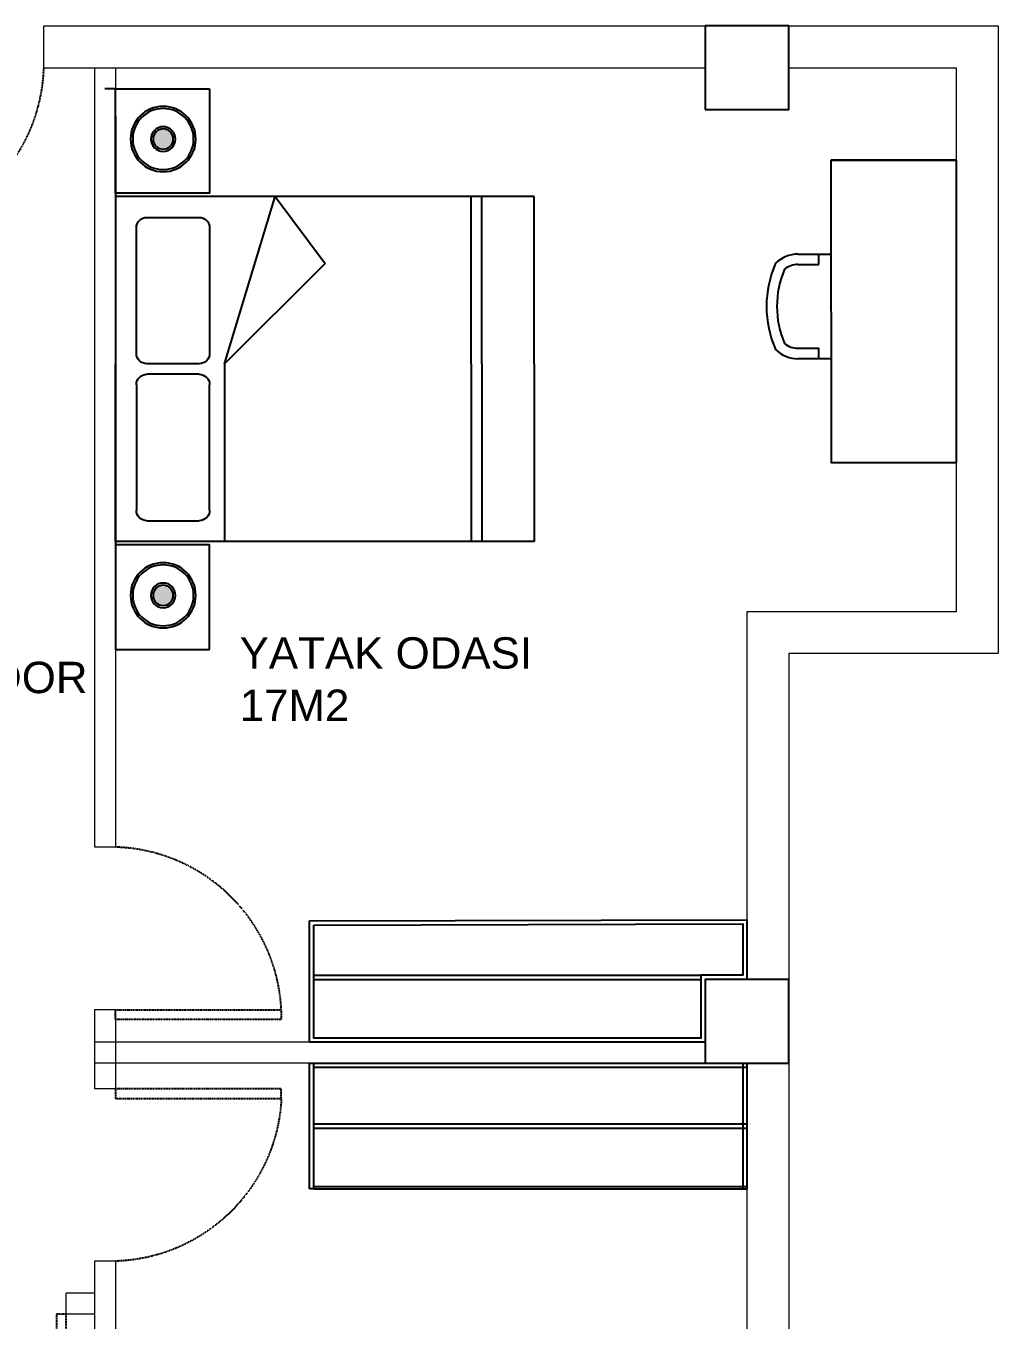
# Model space of a CAD drawing. Header units: millimetres. Extents: x 694231 to 734331, y 4486031 to 4541543.
# Drawn here: x 724374 to 724838, y 4495887 to 4496506 of the extents above; entities that cross this region are included whole.
import ezdxf

# ---------------------------------------------------------------- set-up
doc = ezdxf.new("R2010")
doc.units = ezdxf.units.MM
doc.linetypes.add('HIDDEN2', pattern=[0.1875, 0.125, -0.0625])
doc.layers.add('A-BA', color=1, linetype='Continuous')
doc.layers.add('A-TEFRIS', color=251, linetype='Continuous')
doc.layers.add('DBM_w_sld', color=111, linetype='Continuous', lineweight=20)
doc.styles.get("Standard").update_dxf_attribs({"font": 'arial.ttf'})

# ---------------------------------------------------------------- blocks, each defined once
blk = doc.blocks.new('eeere')
at = {"color": 8, "linetype": 'HIDDEN2'}
blk.add_lwpolyline([(11494.09, 494), (11414.82, 494), (11414.82, 498.7), (11494.09, 498.7)], close=True, dxfattribs=at)
blk.add_arc((11412.37, 494.63), 81.83, 2.85431, 88.2863, dxfattribs=at)
blk = doc.blocks.new('eee')
at = {"layer": 'A-TEFRIS'}
for p, q in [((13927.05, 2238.17), (13942.94, 2238.17)), ((13927.05, 2233.17), (13937.05, 2233.17)), ((13937.05, 2233.17), (13937.05, 2238.17)), ((13927.05, 2193.17), (13937.05, 2193.17)), ((13937.05, 2188.17), (13937.05, 2193.17)), ((13942.94, 2188.17), (13927.05, 2188.17))]:
    blk.add_line(p, q, dxfattribs=at)
for points in [[(13942.73, 2283.09), (13942.95, 2138.38)], [(13942.73, 2283.09), (14002.73, 2283.09), (14002.73, 2138.38)], [(14002.62, 2283.09), (13942.84, 2283.09)], [(14002.73, 2138.38), (13942.95, 2138.38)]]:
    blk.add_lwpolyline(points, dxfattribs=at)
for centre, radius, start, end in [((13962.57, 2213.17), 50.52, 155.92909, 204.07091), ((13927.05, 2223.17), 15, 90, 135), ((13927.05, 2223.17), 10, 90, 129.4919), ((13961.98, 2213.17), 44.93, 156.77827, 203.22173), ((13927.05, 2203.17), 15, 225, 270), ((13927.05, 2203.17), 10, 230.5081, 270)]:
    blk.add_arc(centre, radius, start, end, dxfattribs=at)
blk = doc.blocks.new('YATAK')
at = {"layer": 'A-TEFRIS'}
for points in [[(2609.79, 3498.9, -1), (2619.49, 3498.9, -1)], [(2827.87, 3498.9, -1), (2837.57, 3498.9, -1)]]:
    blk.add_hatch(color=256, dxfattribs=at).paths.add_polyline_path(points)
for p, q in [((2642.06, 3521.71), (2722.06, 3521.71)), ((2642.06, 3321.71), (2642.06, 3521.71)), ((2807.06, 3521.71), (2722.06, 3521.71)), ((2807.06, 3321.71), (2807.06, 3521.71)), ((2717.06, 3511.71), (2657.06, 3511.71)), ((2732.06, 3511.71), (2792.06, 3511.71)), ((2652.06, 3506.71), (2652.06, 3481.71)), ((2722.06, 3481.71), (2722.06, 3506.71)), ((2727.06, 3481.71), (2727.06, 3506.71)), ((2797.06, 3506.71), (2797.06, 3481.71)), ((2657.06, 3476.71), (2717.06, 3476.71)), ((2792.06, 3476.71), (2732.06, 3476.71)), ((2722.06, 3469.62), (2642.06, 3445.45)), ((2674.06, 3421.45), (2722.06, 3469.62)), ((2642.06, 3445.45), (2674.06, 3421.45)), ((2722.06, 3351.71), (2642.06, 3351.71)), ((2722.06, 3346.71), (2642.06, 3346.71)), ((2722.06, 3351.71), (2807.06, 3351.71)), ((2722.06, 3346.71), (2807.06, 3346.71)), ((2722.06, 3321.71), (2642.06, 3321.71)), ((2722.06, 3321.71), (2807.06, 3321.71))]:
    blk.add_line(p, q, dxfattribs=at)
for points in [[(2590.56, 3521.71), (2590.56, 3526.71)], [(2603.64, 3521.71), (2858.64, 3521.71)], [(2722.06, 3469.62), (2807.06, 3469.62)]]:
    blk.add_lwpolyline(points, dxfattribs=at)
for points in [[(2590.56, 3476.71), (2640.56, 3476.71), (2640.56, 3521.71), (2590.56, 3521.71)], [(2858.64, 3476.71), (2808.64, 3476.71), (2808.64, 3521.71), (2858.64, 3521.71)]]:
    blk.add_lwpolyline(points, close=True, dxfattribs=at)
for centre, radius in [((2614.64, 3498.9), 15.6), ((2614.64, 3498.9), 14.56), ((2832.72, 3498.9), 15.6), ((2832.72, 3498.9), 14.56), ((2614.64, 3498.9), 5.89), ((2614.64, 3498.9), 4.85), ((2832.72, 3498.9), 5.89), ((2832.72, 3498.9), 4.85)]:
    blk.add_circle(centre, radius, dxfattribs=at)
for centre, start, end in [((2657.06, 3506.71), 90, 180), ((2717.06, 3506.71), 0, 90), ((2732.06, 3506.71), 90, 180), ((2792.06, 3506.71), 0, 90), ((2657.06, 3481.71), 180, 270), ((2717.06, 3481.71), 270, 0), ((2732.06, 3481.71), 180, 270), ((2792.06, 3481.71), 270, 0)]:
    blk.add_arc(centre, 5, start, end, dxfattribs=at)

msp = doc.modelspace()

# ---------------------------------------------------------------- linework, layer by layer
at = {"layer": 'A-BA', "ltscale": 10}
for points in [[(724698.44, 4496465.81), (724738.44, 4496465.81), (724738.44, 4496505.81), (724698.44, 4496505.81)], [(724698.44, 4496010.07), (724738.44, 4496010.07), (724738.44, 4496050.07), (724698.44, 4496050.07)]]:
    msp.add_lwpolyline(points, close=True, dxfattribs=at)
at = {"layer": 'A-TEFRIS'}
for p, q in [((724511.48, 4495950.07), (724511.48, 4496010.07)), ((724511.48, 4496008.07), (724718.44, 4496008.07))]:
    msp.add_line(p, q, dxfattribs=at)
for points in [[(724509.48, 4496078.07), (724718.44, 4496078.59), (724718.44, 4496050.07), (724698.44, 4496050.07), (724698.44, 4496020.07), (724509.48, 4496020.07)], [(724511.48, 4496076.08), (724716.44, 4496076.59), (724716.44, 4496052.07), (724696.44, 4496052.07), (724696.44, 4496022.07), (724511.48, 4496022.07)]]:
    msp.add_lwpolyline(points, close=True, dxfattribs=at)
for points in [[(724511.48, 4496052.07), (724696.44, 4496052.07)], [(724511.48, 4496050.07), (724696.44, 4496050.07)], [(724509.48, 4495950.07), (724509.48, 4496010.07)], [(724509.48, 4496010.07), (724718.44, 4496010.07)], [(724716.44, 4496010.07), (724716.44, 4495950.07)], [(724718.44, 4496010.07), (724718.44, 4495950.07)], [(724511.48, 4495981.05), (724716.44, 4495981.05)], [(724511.48, 4495979.05), (724716.44, 4495979.05)], [(724716.44, 4495981.05), (724718.44, 4495981.05)], [(724716.44, 4495979.05), (724718.44, 4495979.05)], [(724511.48, 4495951.07), (724718.44, 4495951.07)], [(724511.48, 4495950.07), (724509.48, 4495950.07)], [(724511.48, 4495950.07), (724718.44, 4495950.07)]]:
    msp.add_lwpolyline(points, dxfattribs=at)
at = {"layer": 'DBM_w_sld'}
for points in [[(724738.44, 4496205.81), (724738.44, 4495455.81), (723979.85, 4495455.81), (723979.85, 4496505.81), (724300.1, 4496505.81)], [(724382.51, 4496485.81), (724382.51, 4496505.81)], [(724382.51, 4496505.81), (724698.44, 4496505.81)], [(724738.44, 4496505.81), (724838.44, 4496505.81), (724838.44, 4496205.81), (724738.44, 4496205.81)], [(724382.51, 4496485.81), (724698.44, 4496485.81)], [(724382.51, 4496485.81), (724698.44, 4496485.81)], [(724406.7, 4496485.81), (724406.7, 4496113.31)], [(724416.7, 4496485.81), (724416.7, 4496113.31)], [(724738.44, 4496485.81), (724818.44, 4496485.81), (724818.44, 4496225.81), (724718.44, 4496225.81)], [(724718.44, 4496225.81), (724718.44, 4496050.07)], [(724416.89, 4496113.31), (724406.89, 4496113.31)], [(724406.7, 4496035.6), (724406.7, 4495997.84)], [(724416.7, 4496035.6), (724406.7, 4496035.6)], [(724416.7, 4496035.6), (724416.7, 4495997.84)], [(724698.44, 4496020.07), (724406.7, 4496020.07)], [(724698.44, 4496010.07), (724406.7, 4496010.07)], [(724718.44, 4496010.07), (724718.44, 4495495.81)], [(724416.7, 4495997.84), (724406.7, 4495997.84)], [(724406.7, 4495915.43), (724406.7, 4495475.81)], [(724416.7, 4495915.43), (724406.7, 4495915.43)], [(724416.7, 4495915.43), (724416.7, 4495475.81)], [(724406.7, 4495900.07), (724393.17, 4495900.07)], [(724393.17, 4495890.07), (724393.17, 4495900.07)], [(724406.7, 4495890.07), (724393.17, 4495890.07)]]:
    msp.add_lwpolyline(points, dxfattribs=at)

# ---------------------------------------------------------------- block references
at = {"color": 5, "lineweight": 53, "rotation": 270}
msp.add_blockref('eeere', (723806.09, 4507900.63), dxfattribs=at)
at = {"color": 5, "lineweight": 53, "xscale": -1}
for name, p, rotation in [('YATAK', (727938.41, 4499066.36), 90), ('eeere', (713001.88, 4496491.85), 180), ('eeere', (724887.17, 4507304.89), 90)]:
    msp.add_blockref(name, p, dxfattribs=dict(at, rotation=rotation))
at = {"color": 5, "lineweight": 53}
for name, p in [('eee', (710815.71, 4494158.57)), ('eeere', (713001.88, 4495536.89))]:
    msp.add_blockref(name, p, dxfattribs=at)

# ---------------------------------------------------------------- texts
at = {"color": 5, "lineweight": 53, "char_height": 15, "attachment_point": 1}
for s, insert in [('{\\C7;YATAK ODASI\\P17M2}', (724476.05, 4496213.6)), ('{\\C7;KORİDOR\\P7M2}', (724305.59, 4496201.9))]:
    msp.add_mtext_dynamic_manual_height_columns(s, width=2900.1629, gutter_width=75, heights=[0], dxfattribs=dict(at, insert=insert))

doc.saveas('drawing.dxf')
